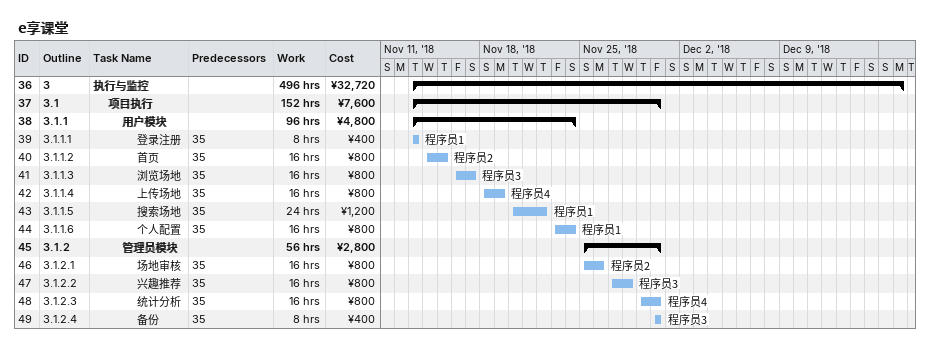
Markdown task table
e享课堂

| ID | WBS | Task | Start | Finish | Predecessors | Resources | Work (h) | Cost (¥) |
|---|---|---|---|---|---|---|---|---|
| 36 | 3 | **执行与监控** | 2018-11-13 | 2018-12-17 |  |  | 496 | 32720 |
| 37 | 3.1 | **项目执行** | 2018-11-13 | 2018-11-30 |  |  | 152 | 7600 |
| 38 | 3.1.1 | **用户模块** | 2018-11-13 | 2018-11-24 |  |  | 96 | 4800 |
| 39 | 3.1.1.1 | 登录注册 | 2018-11-13 | 2018-11-13 | 35 | 程序员1 | 8 | 400 |
| 40 | 3.1.1.2 | 首页 | 2018-11-14 | 2018-11-15 | 35 | 程序员2 | 16 | 800 |
| 41 | 3.1.1.3 | 浏览场地 | 2018-11-16 | 2018-11-17 | 35 | 程序员3 | 16 | 800 |
| 42 | 3.1.1.4 | 上传场地 | 2018-11-18 | 2018-11-19 | 35 | 程序员4 | 16 | 800 |
| 43 | 3.1.1.5 | 搜索场地 | 2018-11-20 | 2018-11-22 | 35 | 程序员1 | 24 | 1200 |
| 44 | 3.1.1.6 | 个人配置 | 2018-11-23 | 2018-11-24 | 35 | 程序员1 | 16 | 800 |
| 45 | 3.1.2 | **管理员模块** | 2018-11-25 | 2018-11-30 |  |  | 56 | 2800 |
| 46 | 3.1.2.1 | 场地审核 | 2018-11-25 | 2018-11-26 | 35 | 程序员2 | 16 | 800 |
| 47 | 3.1.2.2 | 兴趣推荐 | 2018-11-27 | 2018-11-28 | 35 | 程序员3 | 16 | 800 |
| 48 | 3.1.2.3 | 统计分析 | 2018-11-29 | 2018-11-30 | 35 | 程序员4 | 16 | 800 |
| 49 | 3.1.2.4 | 备份 | 2018-11-30 | 2018-11-30 | 35 | 程序员3 | 8 | 400 |
